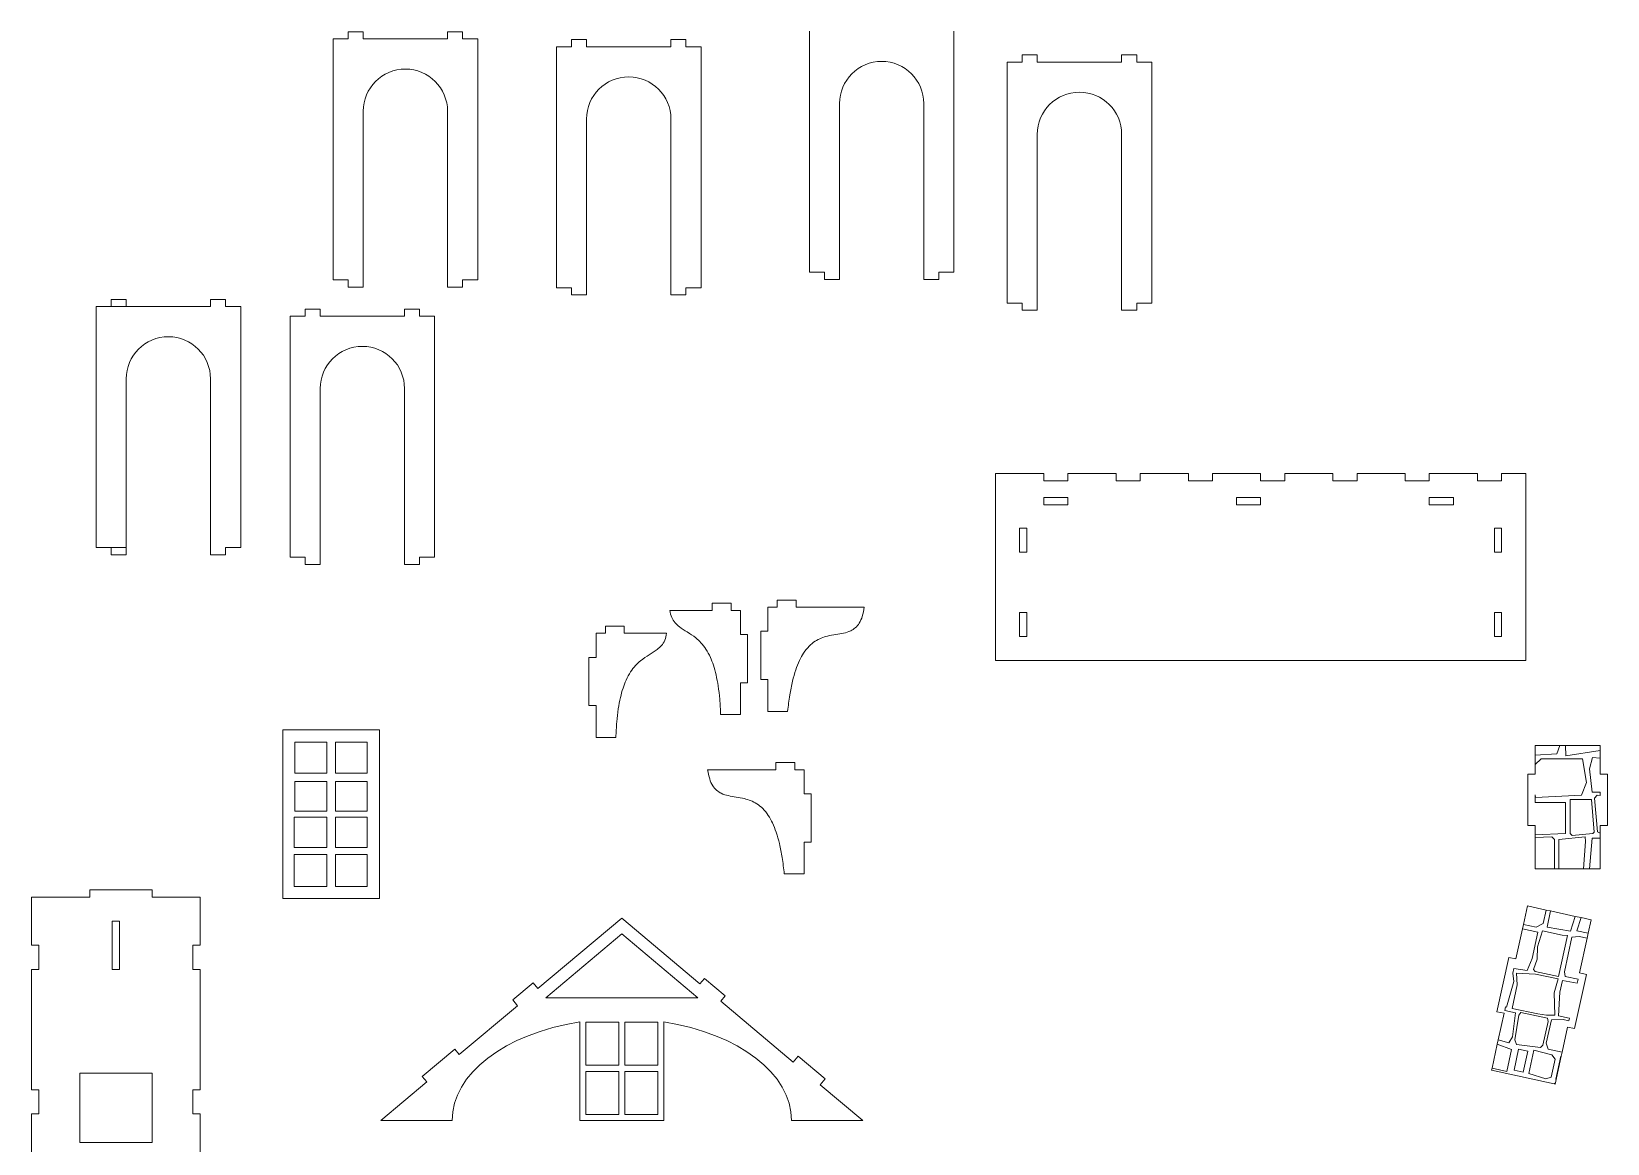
# Model space of a CAD drawing. Header units: millimetres. Extents: x -1884 to 2308, y -1461 to 1756.
# Drawn here: x 102 to 756, y 8 to 469 of the extents above; entities that cross this region are included whole.
import ezdxf

# ---------------------------------------------------------------- set-up
doc = ezdxf.new("R2010")
doc.units = ezdxf.units.MM

msp = doc.modelspace()

# ---------------------------------------------------------------- linework, layer by layer
at = {"color": 7, "linetype": 'Continuous', "lineweight": 15}
for p, q in [((227.34, 465.95), (227.34, 365.95)), ((227.34, 465.95), (233.59, 465.95)), ((233.59, 465.95), (233.59, 468.95)), ((233.59, 468.95), (239.84, 468.95)), ((239.84, 465.95), (239.84, 468.95)), ((239.84, 465.95), (274.84, 465.95)), ((274.84, 465.95), (274.84, 468.95)), ((274.84, 468.95), (281.09, 468.95)), ((281.09, 465.95), (281.09, 468.95)), ((281.09, 465.95), (287.34, 465.95)), ((287.34, 465.95), (287.34, 365.95)), ((326.27, 462.75), (326.27, 465.75)), ((326.27, 465.75), (332.52, 465.75)), ((332.52, 462.75), (332.52, 465.75)), ((367.52, 462.75), (367.52, 465.75)), ((367.52, 465.75), (373.77, 465.75)), ((373.77, 462.75), (373.77, 465.75)), ((424.97, 469.14), (424.97, 369.14)), ((484.97, 469.14), (484.97, 369.14)), ((320.02, 462.75), (320.02, 362.75)), ((320.02, 462.75), (326.27, 462.75)), ((332.52, 462.75), (367.52, 462.75)), ((373.77, 462.75), (380.02, 462.75)), ((380.02, 462.75), (380.02, 362.75)), ((513.31, 456.36), (513.31, 459.36)), ((513.31, 459.36), (519.56, 459.36)), ((519.56, 456.36), (519.56, 459.36)), ((554.56, 456.36), (554.56, 459.36)), ((554.56, 459.36), (560.81, 459.36)), ((560.81, 456.36), (560.81, 459.36)), ((507.06, 456.36), (507.06, 356.36)), ((507.06, 456.36), (513.31, 456.36)), ((519.56, 456.36), (554.56, 456.36)), ((560.81, 456.36), (567.06, 456.36)), ((567.06, 456.36), (567.06, 356.36)), ((437.47, 366.14), (437.47, 439.14)), ((472.47, 439.14), (472.47, 366.14)), ((239.84, 362.95), (239.84, 435.95)), ((274.84, 435.95), (274.84, 362.95)), ((332.52, 432.75), (332.52, 359.75)), ((367.52, 359.75), (367.52, 432.75)), ((519.56, 353.36), (519.56, 426.36)), ((554.56, 426.36), (554.56, 353.36)), ((424.97, 369.14), (431.22, 369.14)), ((431.22, 369.14), (431.22, 366.14)), ((478.72, 369.14), (484.97, 369.14)), ((478.72, 369.14), (478.72, 366.14)), ((227.34, 365.95), (233.59, 365.95)), ((233.59, 365.95), (233.59, 362.95)), ((239.84, 362.95), (233.59, 362.95)), ((281.09, 362.95), (274.84, 362.95)), ((281.09, 365.95), (287.34, 365.95)), ((281.09, 365.95), (281.09, 362.95)), ((320.02, 362.75), (326.27, 362.75)), ((326.27, 362.75), (326.27, 359.75)), ((332.52, 359.75), (326.27, 359.75)), ((373.77, 359.75), (367.52, 359.75)), ((373.77, 362.75), (380.02, 362.75)), ((373.77, 362.75), (373.77, 359.75)), ((437.47, 366.14), (431.22, 366.14)), ((478.72, 366.14), (472.47, 366.14)), ((128.99, 354.89), (128.99, 254.89)), ((128.99, 354.89), (176.49, 354.89)), ((135.24, 354.89), (135.24, 357.89)), ((135.24, 357.89), (141.49, 357.89)), ((141.49, 354.89), (141.49, 357.89)), ((176.49, 354.89), (176.49, 357.89)), ((176.49, 357.89), (182.74, 357.89)), ((182.74, 354.89), (182.74, 357.89)), ((182.74, 354.89), (188.99, 354.89)), ((188.99, 354.89), (188.99, 254.89)), ((215.74, 350.89), (215.74, 353.89)), ((215.74, 353.89), (221.99, 353.89)), ((221.99, 350.89), (221.99, 353.89)), ((256.99, 350.89), (256.99, 353.89)), ((256.99, 353.89), (263.24, 353.89)), ((263.24, 350.89), (263.24, 353.89)), ((507.06, 356.36), (513.31, 356.36)), ((513.31, 356.36), (513.31, 353.36)), ((519.56, 353.36), (513.31, 353.36)), ((560.81, 353.36), (554.56, 353.36)), ((560.81, 356.36), (567.06, 356.36)), ((560.81, 356.36), (560.81, 353.36)), ((209.49, 350.89), (209.49, 250.89)), ((209.49, 350.89), (215.74, 350.89)), ((221.99, 350.89), (256.99, 350.89)), ((263.24, 350.89), (269.49, 350.89)), ((269.49, 350.89), (269.49, 250.89)), ((141.49, 254.89), (141.49, 324.89)), ((176.49, 324.89), (176.49, 251.89)), ((221.99, 320.89), (221.99, 247.89)), ((256.99, 247.89), (256.99, 320.89)), ((502.23, 208.01), (502.23, 285.61)), ((502.23, 285.61), (522.23, 285.61)), ((522.23, 282.61), (522.23, 285.61)), ((522.23, 282.61), (532.23, 282.61)), ((532.23, 282.61), (532.23, 285.61)), ((532.23, 285.61), (552.23, 285.61)), ((552.23, 282.61), (552.23, 285.61)), ((552.23, 282.61), (562.23, 282.61)), ((562.23, 282.61), (562.23, 285.61)), ((562.23, 285.61), (582.23, 285.61)), ((582.23, 282.61), (582.23, 285.61)), ((582.23, 282.61), (592.23, 282.61)), ((592.23, 282.61), (592.23, 285.61)), ((592.23, 285.61), (612.23, 285.61)), ((612.23, 282.61), (612.23, 285.61)), ((612.23, 282.61), (622.23, 282.61)), ((622.23, 282.61), (622.23, 285.61)), ((622.23, 285.61), (642.23, 285.61)), ((642.23, 282.61), (642.23, 285.61)), ((642.23, 282.61), (652.23, 282.61)), ((652.23, 282.61), (652.23, 285.61)), ((652.23, 285.61), (672.23, 285.61)), ((672.23, 282.61), (672.23, 285.61)), ((672.23, 282.61), (682.23, 282.61)), ((682.23, 282.61), (682.23, 285.61)), ((682.23, 285.61), (702.23, 285.61)), ((702.23, 282.61), (702.23, 285.61)), ((702.23, 282.61), (712.23, 282.61)), ((712.23, 285.61), (722.23, 285.61)), ((712.23, 282.61), (712.23, 285.61)), ((722.23, 285.61), (722.23, 208.01)), ((522.23, 275.61), (532.23, 275.61)), ((522.23, 272.61), (522.23, 275.61)), ((532.23, 272.61), (532.23, 275.61)), ((602.23, 275.61), (612.23, 275.61)), ((602.23, 272.61), (602.23, 275.61)), ((612.23, 272.61), (612.23, 275.61)), ((682.23, 275.61), (692.23, 275.61)), ((682.23, 272.61), (682.23, 275.61)), ((692.23, 272.61), (692.23, 275.61)), ((522.23, 272.61), (532.23, 272.61)), ((602.23, 272.61), (612.23, 272.61)), ((682.23, 272.61), (692.23, 272.61)), ((512.23, 263.01), (515.23, 263.01)), ((512.23, 253.01), (512.23, 263.01)), ((515.23, 263.01), (515.23, 253.01)), ((709.23, 253.01), (709.23, 263.01)), ((709.23, 263.01), (712.23, 263.01)), ((712.23, 263.01), (712.23, 253.01)), ((128.99, 254.89), (141.49, 254.89)), ((135.24, 254.89), (135.24, 251.89)), ((141.49, 251.89), (135.24, 251.89)), ((141.49, 254.89), (141.49, 251.89)), ((182.74, 251.89), (176.49, 251.89)), ((182.74, 254.89), (188.99, 254.89)), ((182.74, 254.89), (182.74, 251.89)), ((209.49, 250.89), (215.74, 250.89)), ((215.74, 250.89), (215.74, 247.89)), ((263.24, 250.89), (269.49, 250.89)), ((263.24, 250.89), (263.24, 247.89)), ((515.23, 253.01), (512.23, 253.01)), ((712.23, 253.01), (709.23, 253.01)), ((221.99, 247.89), (215.74, 247.89)), ((263.24, 247.89), (256.99, 247.89)), ((384.66, 231.79), (384.66, 228.79)), ((392.48, 231.79), (384.66, 231.79)), ((392.48, 228.79), (392.48, 231.79)), ((407.78, 230.14), (411.63, 230.14)), ((407.78, 220.14), (407.78, 230.14)), ((411.63, 233.14), (411.63, 230.14)), ((419.45, 233.14), (411.63, 233.14)), ((419.45, 230.14), (419.45, 233.14)), ((419.45, 230.14), (447.78, 230.14)), ((340.36, 222.35), (340.36, 219.34)), ((348.18, 222.35), (340.36, 222.35)), ((348.18, 219.34), (348.18, 222.35)), ((384.66, 228.79), (367.08, 228.79)), ((396.33, 228.79), (392.48, 228.79)), ((396.33, 218.79), (396.33, 228.79)), ((512.23, 228.01), (515.23, 228.01)), ((512.23, 218.01), (512.23, 228.01)), ((515.23, 228.01), (515.23, 218.01)), ((709.23, 218.01), (709.23, 228.01)), ((709.23, 228.01), (712.23, 228.01)), ((712.23, 228.01), (712.23, 218.01)), ((336.51, 209.34), (336.51, 219.34)), ((336.51, 219.34), (340.36, 219.34)), ((348.18, 219.34), (365.75, 219.34)), ((399.33, 218.79), (396.33, 218.79)), ((399.33, 198.79), (399.33, 218.79)), ((404.78, 220.14), (404.78, 200.14)), ((407.78, 220.14), (404.78, 220.14)), ((515.23, 218.01), (512.23, 218.01)), ((712.23, 218.01), (709.23, 218.01)), ((333.51, 209.34), (333.51, 189.35)), ((336.51, 209.34), (333.51, 209.34)), ((722.23, 208.01), (502.23, 208.01)), ((396.33, 198.79), (399.33, 198.79)), ((396.33, 185.57), (396.33, 198.79)), ((404.78, 200.14), (407.78, 200.14)), ((407.78, 186.92), (407.78, 200.14)), ((333.51, 189.35), (336.51, 189.35)), ((336.51, 176.13), (336.51, 189.35)), ((388.15, 185.57), (396.33, 185.57)), ((415.96, 186.92), (407.78, 186.92)), ((206.53, 109.21), (206.53, 179.21)), ((206.53, 179.21), (246.53, 179.21)), ((246.53, 179.21), (246.53, 109.21)), ((211.53, 161.28), (211.53, 174.21)), ((211.53, 174.21), (224.71, 174.21)), ((224.71, 161.28), (224.71, 174.21)), ((228.36, 174.21), (241.53, 174.21)), ((228.36, 174.21), (228.36, 161.28)), ((241.53, 174.21), (241.53, 161.28)), ((344.69, 176.13), (336.51, 176.13)), ((726.16, 172.74), (736.44, 172.74)), ((726.16, 168.74), (726.16, 172.74)), ((735.15, 169.3), (736.44, 172.74)), ((738.8, 172.74), (736.44, 172.74)), ((738.82, 168.49), (738.8, 172.74)), ((738.8, 172.74), (753.16, 172.74)), ((738.82, 168.49), (753.16, 170.72)), ((753.16, 172.74), (753.16, 170.72)), ((753.16, 167.5), (753.16, 170.72)), ((411.09, 162.7), (411.09, 165.7)), ((411.09, 165.7), (418.91, 165.7)), ((418.91, 162.7), (418.91, 165.7)), ((735.15, 169.3), (726.16, 168.74)), ((726.16, 168.74), (726.16, 164.81)), ((728.61, 167.18), (726.16, 164.81)), ((726.16, 160.85), (726.16, 164.81)), ((745.78, 167.18), (728.61, 167.18)), ((747.47, 157.41), (745.78, 167.18)), ((749.88, 167.77), (748.67, 163.03)), ((749.88, 167.77), (753.16, 167.5)), ((753.16, 167.5), (753.16, 160.85)), ((211.53, 161.28), (224.71, 161.28)), ((224.71, 157.86), (211.53, 157.86)), ((211.53, 145.46), (211.53, 157.86)), ((224.71, 145.46), (224.71, 157.86)), ((228.36, 161.28), (241.53, 161.28)), ((241.53, 157.86), (228.36, 157.86)), ((228.36, 157.86), (228.36, 145.46)), ((241.53, 157.86), (241.53, 145.46)), ((411.09, 162.7), (382.76, 162.7)), ((422.76, 162.7), (418.91, 162.7)), ((422.76, 152.7), (422.76, 162.7)), ((723.16, 139.5), (723.16, 160.85)), ((726.16, 160.85), (723.16, 160.85)), ((745.4, 152.16), (747.47, 157.41)), ((748.67, 163.03), (749.83, 153.42)), ((753.16, 160.85), (756.16, 160.85)), ((756.16, 160.85), (756.16, 139.5)), ((422.76, 152.7), (425.76, 152.7)), ((425.76, 152.7), (425.76, 132.7)), ((726.16, 149.11), (726.16, 152.34)), ((726.28, 151.25), (726.16, 152.34)), ((726.28, 151.25), (745.4, 152.16)), ((749.83, 153.42), (753.16, 153.42)), ((751.9, 152.22), (750.73, 150.96)), ((750.73, 150.96), (752.04, 136.88)), ((751.9, 152.22), (753.16, 152.04)), ((753.16, 153.42), (753.16, 152.04)), ((224.71, 145.46), (211.53, 145.46)), ((241.53, 145.46), (228.36, 145.46)), ((738.78, 149.11), (726.16, 149.11)), ((738.78, 136.3), (738.78, 149.11)), ((740.65, 150.38), (740.65, 136.3)), ((749.5, 150.38), (740.65, 150.38)), ((750.66, 136.85), (749.5, 150.38)), ((211.18, 130.5), (211.18, 142.96)), ((211.18, 142.96), (224.71, 142.96)), ((224.71, 130.5), (224.71, 142.96)), ((228.36, 142.96), (241.53, 142.96)), ((228.36, 142.96), (228.36, 130.5)), ((241.53, 142.96), (241.53, 130.5)), ((726.16, 139.5), (723.16, 139.5)), ((726.16, 135.73), (726.16, 139.5)), ((753.16, 139.5), (756.16, 139.5)), ((753.16, 139.5), (753.16, 136.39)), ((425.76, 132.7), (422.76, 132.7)), ((422.76, 119.48), (422.76, 132.7)), ((738.78, 136.3), (726.16, 135.73)), ((726.16, 135.73), (726.16, 134.52)), ((733.04, 134.91), (726.16, 134.52)), ((726.16, 121.54), (726.16, 134.52)), ((734.14, 133.72), (733.04, 134.91)), ((734.14, 133.72), (734.14, 121.54)), ((746.87, 134.87), (735.96, 133.72)), ((735.96, 133.72), (735.96, 121.54)), ((740.65, 136.3), (741.55, 135.38)), ((741.55, 135.38), (750.1, 136.3)), ((747.07, 132.9), (746.15, 121.54)), ((747.07, 132.9), (746.87, 134.87)), ((749.87, 134.37), (748.63, 121.54)), ((749.87, 134.37), (753.16, 134.37)), ((750.1, 136.3), (750.66, 136.85)), ((752.04, 136.88), (753.16, 136.39)), ((753.16, 134.37), (753.16, 136.39)), ((753.16, 134.37), (753.16, 121.54)), ((211.18, 130.5), (224.71, 130.5)), ((224.71, 127.49), (211.18, 127.49)), ((211.18, 114.21), (211.18, 127.49)), ((224.71, 114.21), (224.71, 127.49)), ((228.36, 130.5), (241.53, 130.5)), ((228.36, 127.49), (228.36, 114.21)), ((241.53, 127.49), (228.36, 127.49)), ((241.53, 127.49), (241.53, 114.21)), ((414.58, 119.48), (422.76, 119.48)), ((734.14, 121.54), (726.16, 121.54)), ((734.14, 121.54), (735.96, 121.54)), ((746.15, 121.54), (735.96, 121.54)), ((746.15, 121.54), (748.63, 121.54)), ((753.16, 121.54), (748.63, 121.54)), ((126.39, 112.85), (152.27, 112.85)), ((126.39, 109.85), (126.39, 112.85)), ((152.27, 109.85), (152.27, 112.85)), ((224.71, 114.21), (211.18, 114.21)), ((241.53, 114.21), (228.36, 114.21)), ((102.2, 89.85), (102.2, 109.85)), ((102.2, 109.85), (126.39, 109.85)), ((152.27, 109.85), (172.2, 109.85)), ((172.2, 89.85), (172.2, 109.85)), ((246.53, 109.21), (206.53, 109.21)), ((721.26, 98.46), (722.94, 106.18)), ((722.94, 106.18), (730.74, 104.48)), ((135.7, 79.85), (135.7, 99.85)), ((135.7, 99.85), (138.7, 99.85)), ((138.7, 99.85), (138.7, 79.85)), ((312.3, 71.86), (347.15, 101.1)), ((347.15, 101.1), (379.55, 73.92)), ((721.26, 98.46), (720.88, 96.72)), ((721.26, 98.46), (726.6, 97.33)), ((726.6, 97.33), (729.51, 98.83)), ((729.51, 98.83), (730.74, 104.48)), ((732.52, 104.09), (730.74, 104.48)), ((732.52, 104.09), (731.07, 97.42)), ((732.52, 104.09), (742.73, 101.87)), ((740.83, 95.69), (742.73, 101.87)), ((745.21, 101.33), (742.73, 101.87)), ((745.21, 101.33), (743.42, 95.79)), ((745.21, 101.33), (749.32, 100.43)), ((749.32, 100.43), (748.12, 94.89)), ((315.56, 68.07), (347.15, 94.58)), ((347.15, 94.58), (378.75, 68.07)), ((718.15, 84.19), (720.88, 96.72)), ((727.26, 95.33), (720.88, 96.72)), ((724.89, 84.44), (727.26, 95.33)), ((729.21, 95.87), (727.09, 89.23)), ((737.37, 94.09), (729.21, 95.87)), ((731.07, 97.42), (740.83, 95.69)), ((735.85, 76.9), (739.56, 93.91)), ((739.56, 93.91), (737.37, 94.09)), ((741.41, 93.19), (738.29, 78.9)), ((744.45, 93.52), (741.41, 93.19)), ((743.42, 95.79), (748.12, 94.89)), ((747.67, 92.85), (744.45, 93.52)), ((747.67, 92.85), (744.53, 78.43)), ((747.67, 92.85), (748.12, 94.89)), ((102.2, 89.85), (105.2, 89.85)), ((105.2, 89.85), (105.2, 79.85)), ((169.2, 89.85), (172.2, 89.85)), ((169.2, 79.85), (169.2, 89.85)), ((727.09, 89.23), (726.95, 84.16)), ((102.2, 29.85), (102.2, 79.85)), ((105.2, 79.85), (102.2, 79.85)), ((138.7, 79.85), (135.7, 79.85)), ((172.2, 79.85), (169.2, 79.85)), ((172.2, 29.85), (172.2, 79.85)), ((710.3, 62.29), (715.22, 84.83)), ((718.15, 84.19), (715.22, 84.83)), ((716.87, 78.35), (717.29, 80.27)), ((717.29, 80.27), (722.82, 79.42)), ((722.82, 79.42), (724.89, 84.44)), ((726.95, 84.16), (725.44, 79.87)), ((725.44, 79.87), (726.1, 79.02)), ((726.1, 79.02), (735.85, 76.9)), ((738.29, 78.9), (738.53, 76.95)), ((301.89, 67.17), (310.3, 74.24)), ((310.3, 74.24), (312.3, 71.86)), ((379.55, 73.92), (381.4, 76.14)), ((381.4, 76.14), (390.05, 68.88)), ((714.28, 64.2), (717.26, 74.82)), ((718.74, 73.5), (716.6, 63.69)), ((717.26, 74.82), (716.87, 78.35)), ((718.36, 78.27), (718.74, 73.5)), ((726.35, 77.9), (718.36, 78.27)), ((735.63, 75.88), (726.35, 77.9)), ((734.07, 70.15), (735.63, 75.88)), ((737.5, 75.27), (736.43, 70.37)), ((743.58, 74.11), (737.5, 75.27)), ((738.53, 76.95), (743.95, 75.77)), ((747.46, 77.8), (742.54, 55.26)), ((743.95, 75.77), (743.58, 74.11)), ((744.53, 78.43), (747.46, 77.8)), ((303.88, 64.79), (301.89, 67.17)), ((378.75, 68.07), (315.56, 68.07)), ((390.05, 68.88), (388.19, 66.67)), ((388.19, 66.67), (418.3, 41.4)), ((734.27, 60.91), (734.07, 70.15)), ((736.43, 70.37), (735.9, 60.56)), ((279.69, 44.5), (303.88, 64.79)), ((713.23, 61.65), (710.3, 62.29)), ((710.82, 50.57), (713.23, 61.65)), ((713.5, 62.86), (713.81, 64.3)), ((718.01, 61.87), (713.5, 62.86)), ((713.81, 64.3), (714.28, 64.2)), ((716.6, 63.69), (727.22, 61.37)), ((716.77, 51.85), (718.01, 61.87)), ((719.4, 60.85), (717.71, 50.56)), ((720.24, 62), (719.4, 60.85)), ((731.27, 59.59), (720.24, 62)), ((727.22, 61.37), (730.89, 60.88)), ((732.86, 58.9), (730.76, 49.25)), ((730.89, 60.88), (734.27, 60.91)), ((731.52, 58.22), (731.27, 59.59)), ((737.71, 59.05), (732.86, 58.9)), ((735.9, 60.56), (740.27, 59.61)), ((740.18, 58.51), (737.71, 59.05)), ((740.42, 59.59), (740.18, 58.51)), ((740.27, 59.61), (740.42, 59.59)), ((329.75, 17.19), (329.75, 58.03)), ((332.25, 40.05), (332.25, 57.91)), ((332.25, 57.91), (345.9, 57.91)), ((345.9, 57.91), (345.9, 40.05)), ((348.4, 40.05), (348.4, 57.91)), ((348.4, 57.91), (362.06, 57.91)), ((362.06, 57.91), (362.06, 40.05)), ((364.56, 58.03), (364.56, 17.19)), ((729.38, 48.41), (731.52, 58.22)), ((739.61, 55.9), (737.34, 45.49)), ((739.61, 55.9), (742.54, 55.26)), ((264.36, 35.42), (277.83, 46.72)), ((277.83, 46.72), (279.69, 44.5)), ((708.26, 38.84), (710.43, 48.79)), ((710.82, 50.57), (710.43, 48.79)), ((716.33, 46.61), (710.43, 48.79)), ((710.82, 50.57), (715.28, 49.37)), ((714.35, 37.51), (716.33, 46.61)), ((715.28, 49.37), (716.77, 51.85)), ((719.26, 46.7), (717.37, 38.02)), ((717.71, 50.56), (718.43, 48.68)), ((718.43, 48.68), (728.31, 47.42)), ((723.1, 45.86), (719.26, 46.7)), ((721.21, 37.19), (723.1, 45.86)), ((725.56, 46.33), (723.46, 36.7)), ((733.08, 44.37), (725.56, 46.33)), ((728.31, 47.42), (729.38, 48.41)), ((730.76, 49.25), (731.56, 46.78)), ((731.56, 46.78), (737.34, 45.49)), ((345.9, 40.05), (332.25, 40.05)), ((362.06, 40.05), (348.4, 40.05)), ((418.3, 41.4), (420.31, 43.79)), ((420.31, 43.79), (431.51, 34.39)), ((732.83, 35.19), (734.46, 42.66)), ((734.46, 42.66), (733.08, 44.37)), ((736.83, 43.87), (734.73, 34.24)), ((736.98, 43.83), (734.88, 34.21)), ((736.98, 43.83), (736.83, 43.87)), ((736.98, 43.83), (737.34, 45.49)), ((152.2, 36.78), (122.2, 36.78)), ((122.2, 36.78), (122.2, 8.03)), ((152.2, 8.03), (152.2, 36.78)), ((247.15, 17.19), (266.22, 33.19)), ((266.22, 33.19), (264.36, 35.42)), ((332.25, 19.69), (332.25, 37.55)), ((332.25, 37.55), (345.9, 37.55)), ((345.9, 37.55), (345.9, 19.69)), ((348.4, 19.69), (348.4, 37.55)), ((348.4, 37.55), (362.06, 37.55)), ((362.06, 37.55), (362.06, 19.69)), ((431.51, 34.39), (429.51, 32)), ((708.26, 38.84), (708.08, 38.01)), ((734.08, 32.34), (708.08, 38.01)), ((708.26, 38.84), (714.35, 37.51)), ((717.37, 38.02), (721.21, 37.19)), ((723.46, 36.7), (730.51, 34.46)), ((730.51, 34.46), (732.83, 35.19)), ((734.58, 32.81), (734.08, 32.34)), ((734.58, 32.81), (734.46, 32.25)), ((734.58, 32.81), (734.88, 34.21)), ((734.73, 34.24), (734.88, 34.21)), ((102.2, 29.85), (105.2, 29.85)), ((105.2, 29.85), (105.2, 19.85)), ((169.2, 29.85), (172.2, 29.85)), ((169.2, 19.85), (169.2, 29.85)), ((429.51, 32), (447.15, 17.19)), ((734.08, 32.34), (734.46, 32.25)), ((102.2, -30.15), (102.2, 19.85)), ((105.2, 19.85), (102.2, 19.85)), ((172.2, 19.85), (169.2, 19.85)), ((172.2, -30.15), (172.2, 19.85)), ((345.9, 19.69), (332.25, 19.69)), ((362.06, 19.69), (348.4, 19.69)), ((276.75, 17.19), (247.15, 17.19)), ((364.56, 17.19), (329.75, 17.19)), ((447.15, 17.19), (417.56, 17.19)), ((122.2, 8.03), (152.2, 8.03))]:
    msp.add_line(p, q, dxfattribs=at)
for centre in [(257.34, 435.95), (454.97, 439.14), (350.02, 432.75), (537.06, 426.36), (158.99, 324.89), (239.49, 320.89)]:
    msp.add_arc(centre, 17.5, 0, 180, dxfattribs=at)
for start_param, end_param in [(4.962238, 6.283185), (3.141593, 4.46254)]:
    msp.add_ellipse((347.15, 17.19), major_axis=(-70.41, 0), ratio=0.598664, start_param=start_param, end_param=end_param, dxfattribs=at)
for points, knots in [([(447.78, 230.14), (447.56, 228.84), (447.15, 226.55), (445.88, 223.61), (444.18, 221.56), (441.93, 220.13), (439.12, 219.31), (435.88, 218.81), (432.75, 218.28), (429.86, 217.4), (427.23, 216.06), (424.7, 213.99), (422.55, 211.25), (420.73, 207.91), (419.19, 203.99), (417.86, 199.19), (416.72, 193.41), (416.23, 189.19), (415.96, 186.92)], [0, 0, 0, 0, 0.066054, 0.117415, 0.159686, 0.198312, 0.250366, 0.3058, 0.364273, 0.409983, 0.458307, 0.511692, 0.573887, 0.633003, 0.702951, 0.786002, 0.884327, 1, 1, 1, 1]), ([(388.15, 185.57), (388.05, 187.7), (387.87, 191.68), (387.23, 197.21), (386.36, 201.92), (385.28, 205.9), (383.91, 209.49), (382.22, 212.66), (380.15, 215.35), (377.56, 217.78), (374.44, 219.84), (371.36, 221.65), (369.14, 223.63), (367.67, 225.94), (367.29, 227.78), (367.08, 228.79)], [0, 0, 0, 0, 0.126289, 0.235321, 0.329065, 0.409534, 0.478756, 0.555721, 0.621118, 0.678555, 0.764837, 0.841401, 0.889497, 0.939866, 1, 1, 1, 1]), ([(344.69, 176.13), (344.78, 178.26), (344.96, 182.24), (345.6, 187.77), (346.47, 192.48), (347.55, 196.46), (348.92, 200.05), (350.62, 203.22), (352.68, 205.91), (355.27, 208.34), (358.39, 210.39), (361.47, 212.21), (363.7, 214.19), (365.17, 216.5), (365.55, 218.34), (365.75, 219.34)], [0, 0, 0, 0, 0.126289, 0.23532, 0.329065, 0.409534, 0.478757, 0.555722, 0.621118, 0.678556, 0.764838, 0.841401, 0.889498, 0.939867, 1, 1, 1, 1]), ([(382.76, 162.7), (382.98, 161.4), (383.39, 159.11), (384.66, 156.17), (386.36, 154.12), (388.61, 152.69), (391.42, 151.87), (394.66, 151.38), (397.79, 150.84), (400.69, 149.96), (403.31, 148.63), (405.84, 146.55), (407.99, 143.81), (409.81, 140.47), (411.35, 136.55), (412.68, 131.75), (413.82, 125.97), (414.31, 121.75), (414.58, 119.48)], [0, 0, 0, 0, 0.066055, 0.117415, 0.159686, 0.198313, 0.250366, 0.3058, 0.364273, 0.409983, 0.458308, 0.511692, 0.573887, 0.633004, 0.702951, 0.786003, 0.884327, 1, 1, 1, 1])]:
    msp.add_open_spline(points, degree=3, knots=knots, dxfattribs=at)

doc.saveas('drawing.dxf')
